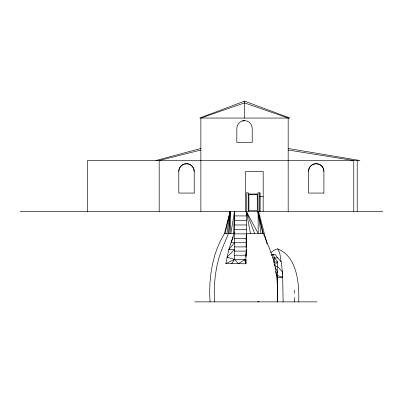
<?xml version="1.0" encoding="UTF-8"?>
<svg xmlns="http://www.w3.org/2000/svg" width="403" height="403" viewBox="0 0 403 403"><rect width="100%" height="100%" fill="white"/><g stroke="black" fill="none" stroke-linecap="round" stroke-linejoin="round"><path stroke-width="0.6" d="M283.118 301.872L282.699 277.385L281.868 266.625L279.999 254.505L279.254 251.835L277.657 248.853L274.524 249.936L270.66 252.6M230.093 212.633L230.113 211.409L224.466 233.493L220.733 240.389L217.459 247.563L214.703 255.527L212.512 264.141L210.925 273.244L209.973 282.679L209.671 292.281L210.023 301.872M282.246 274.211L282.332 271.793L277.657 266.625L274.388 265.693M298.764 301.872C299.263 283.762 297.308 256.575 277.657 248.853M233.604 233.493L234.531 211.409L230.838 233.493L230.113 211.409L225.081 233.493M273.944 263.159L274.619 257.905L273.128 254.505L271.627 255.537M229.1 233.493L230.113 211.409L230.304 212.633M246.026 240.223L246.344 233.493L263.32 233.493C268.725 246.737 274.881 259.875 276.357 274.307C277.586 283.455 277.944 292.669 277.229 301.872L277.657 295.646L277.445 276.413M246.026 247.185L246.344 240.596L246.021 242.153M245.911 257.25L246.344 249.578L245.911 249.578M230.113 214.477L230.113 211.409L228.506 233.493L221.761 249.578L219.106 257.25L216.995 265.542L215.469 274.307L214.552 283.39L214.26 292.633L214.598 301.872M245.911 255.225L246.344 249.578M226.889 233.493L230.113 211.409M233.231 236.934L231.065 242.666L234.531 242.666L228.833 249.578L234.531 249.578L226.96 257.25L234.531 259.406L245.911 259.406L245.911 263.774L225.826 263.542L228.833 249.578L234.531 231.851M282.327 275.909L282.699 277.385L277.657 277.385L276.357 274.307L277.657 271.793L275.113 267.627M231.68 263.774L234.531 259.406L234.531 211.409M273.214 259.935L274.619 257.905L277.657 257.905L281.319 261.97M274.267 265.144L277.657 261.97L274.619 257.905L272.791 257.688M245.911 254.887L245.911 263.774L244.848 259.406L238.546 263.774L234.531 259.406L225.826 263.542M244.525 101.128L199.727 118.054L289.953 118.054L244.525 101.128L244.525 118.054M155.896 160.515L200.875 148.485M277.274 283.39L277.657 283.294M200.875 150.022L159.18 160.515L159.18 211.409M242.53 120.9L244.525 120.638A7.702 7.702 0 0 1 252.228 128.34L252.223 142.486L236.823 142.486L236.823 128.34A7.702 7.702 0 0 1 244.525 120.638M248.052 194.024L257.95 194.024M259.436 196.397L263.144 196.397M20.15 211.409L382.85 211.409M234.531 215.927L246.344 215.927M234.531 220.36L246.344 220.36M234.531 224.965L246.344 224.965M234.531 229.418L246.344 229.418M224.466 233.493L234.531 233.493M234.531 233.866L246.344 233.866M234.531 238.591L246.344 238.591M234.531 242.737L246.344 242.737M234.531 246.918L246.344 246.918M234.531 251.099L246.344 251.099M271.254 254.505L275.314 254.505L277.657 257.905M234.531 255.225L246.344 255.225L246.344 192.805L248.223 192.805L248.223 211.409M273.995 261.97L277.657 261.97L277.657 301.872M194.674 301.872L317.111 301.872M288.175 150.022L353.779 160.515L353.779 211.409M288.175 148.485L359.939 160.515L87.486 160.515L87.486 211.409M277.234 275.435L282.699 277.385M250.419 233.493L246.344 211.409L258.222 233.493L257.95 192.805L259.945 192.805L259.945 211.409M246.344 211.409L254.615 233.493M275.516 271.385L276.357 274.307M258.575 211.409L267.124 244.188M263.32 233.493L257.95 211.409L258.247 213.862M262.726 233.493L257.95 211.409L260.988 233.493M357.219 160.515L357.219 211.409M294.502 290.049L294.502 293.162M294.502 297.515L294.502 301.872M288.175 211.409L288.175 118.054L244.525 102.906L200.875 118.054L200.875 211.409M263.184 211.409L263.184 171.411L245.639 171.411L245.639 211.409M259.895 192.805L259.895 211.409M244.848 259.406L244.848 261.184M308.517 171.411A7.702 7.697 0 0 1 312.37 164.746L314.229 163.976L316.219 163.714A7.702 7.697 0 0 1 323.921 171.411M178.801 171.411A7.702 7.697 0 0 1 184.514 163.976L186.503 163.714A7.702 7.697 0 0 1 194.206 171.411M259.164 301.615A13.737 1.063 -0.4 0 1 257.567 301.872M194.206 193.057L178.806 193.057L178.806 170.751A7.733 7.733 0 0 1 194.206 170.751L194.206 193.057M323.921 193.057L308.517 193.057L308.517 170.751A7.733 7.733 0 0 1 323.921 170.751L323.916 193.057M257.265 194.709L248.908 194.709L248.908 210.719L257.265 210.719L257.265 194.709"/></g></svg>
